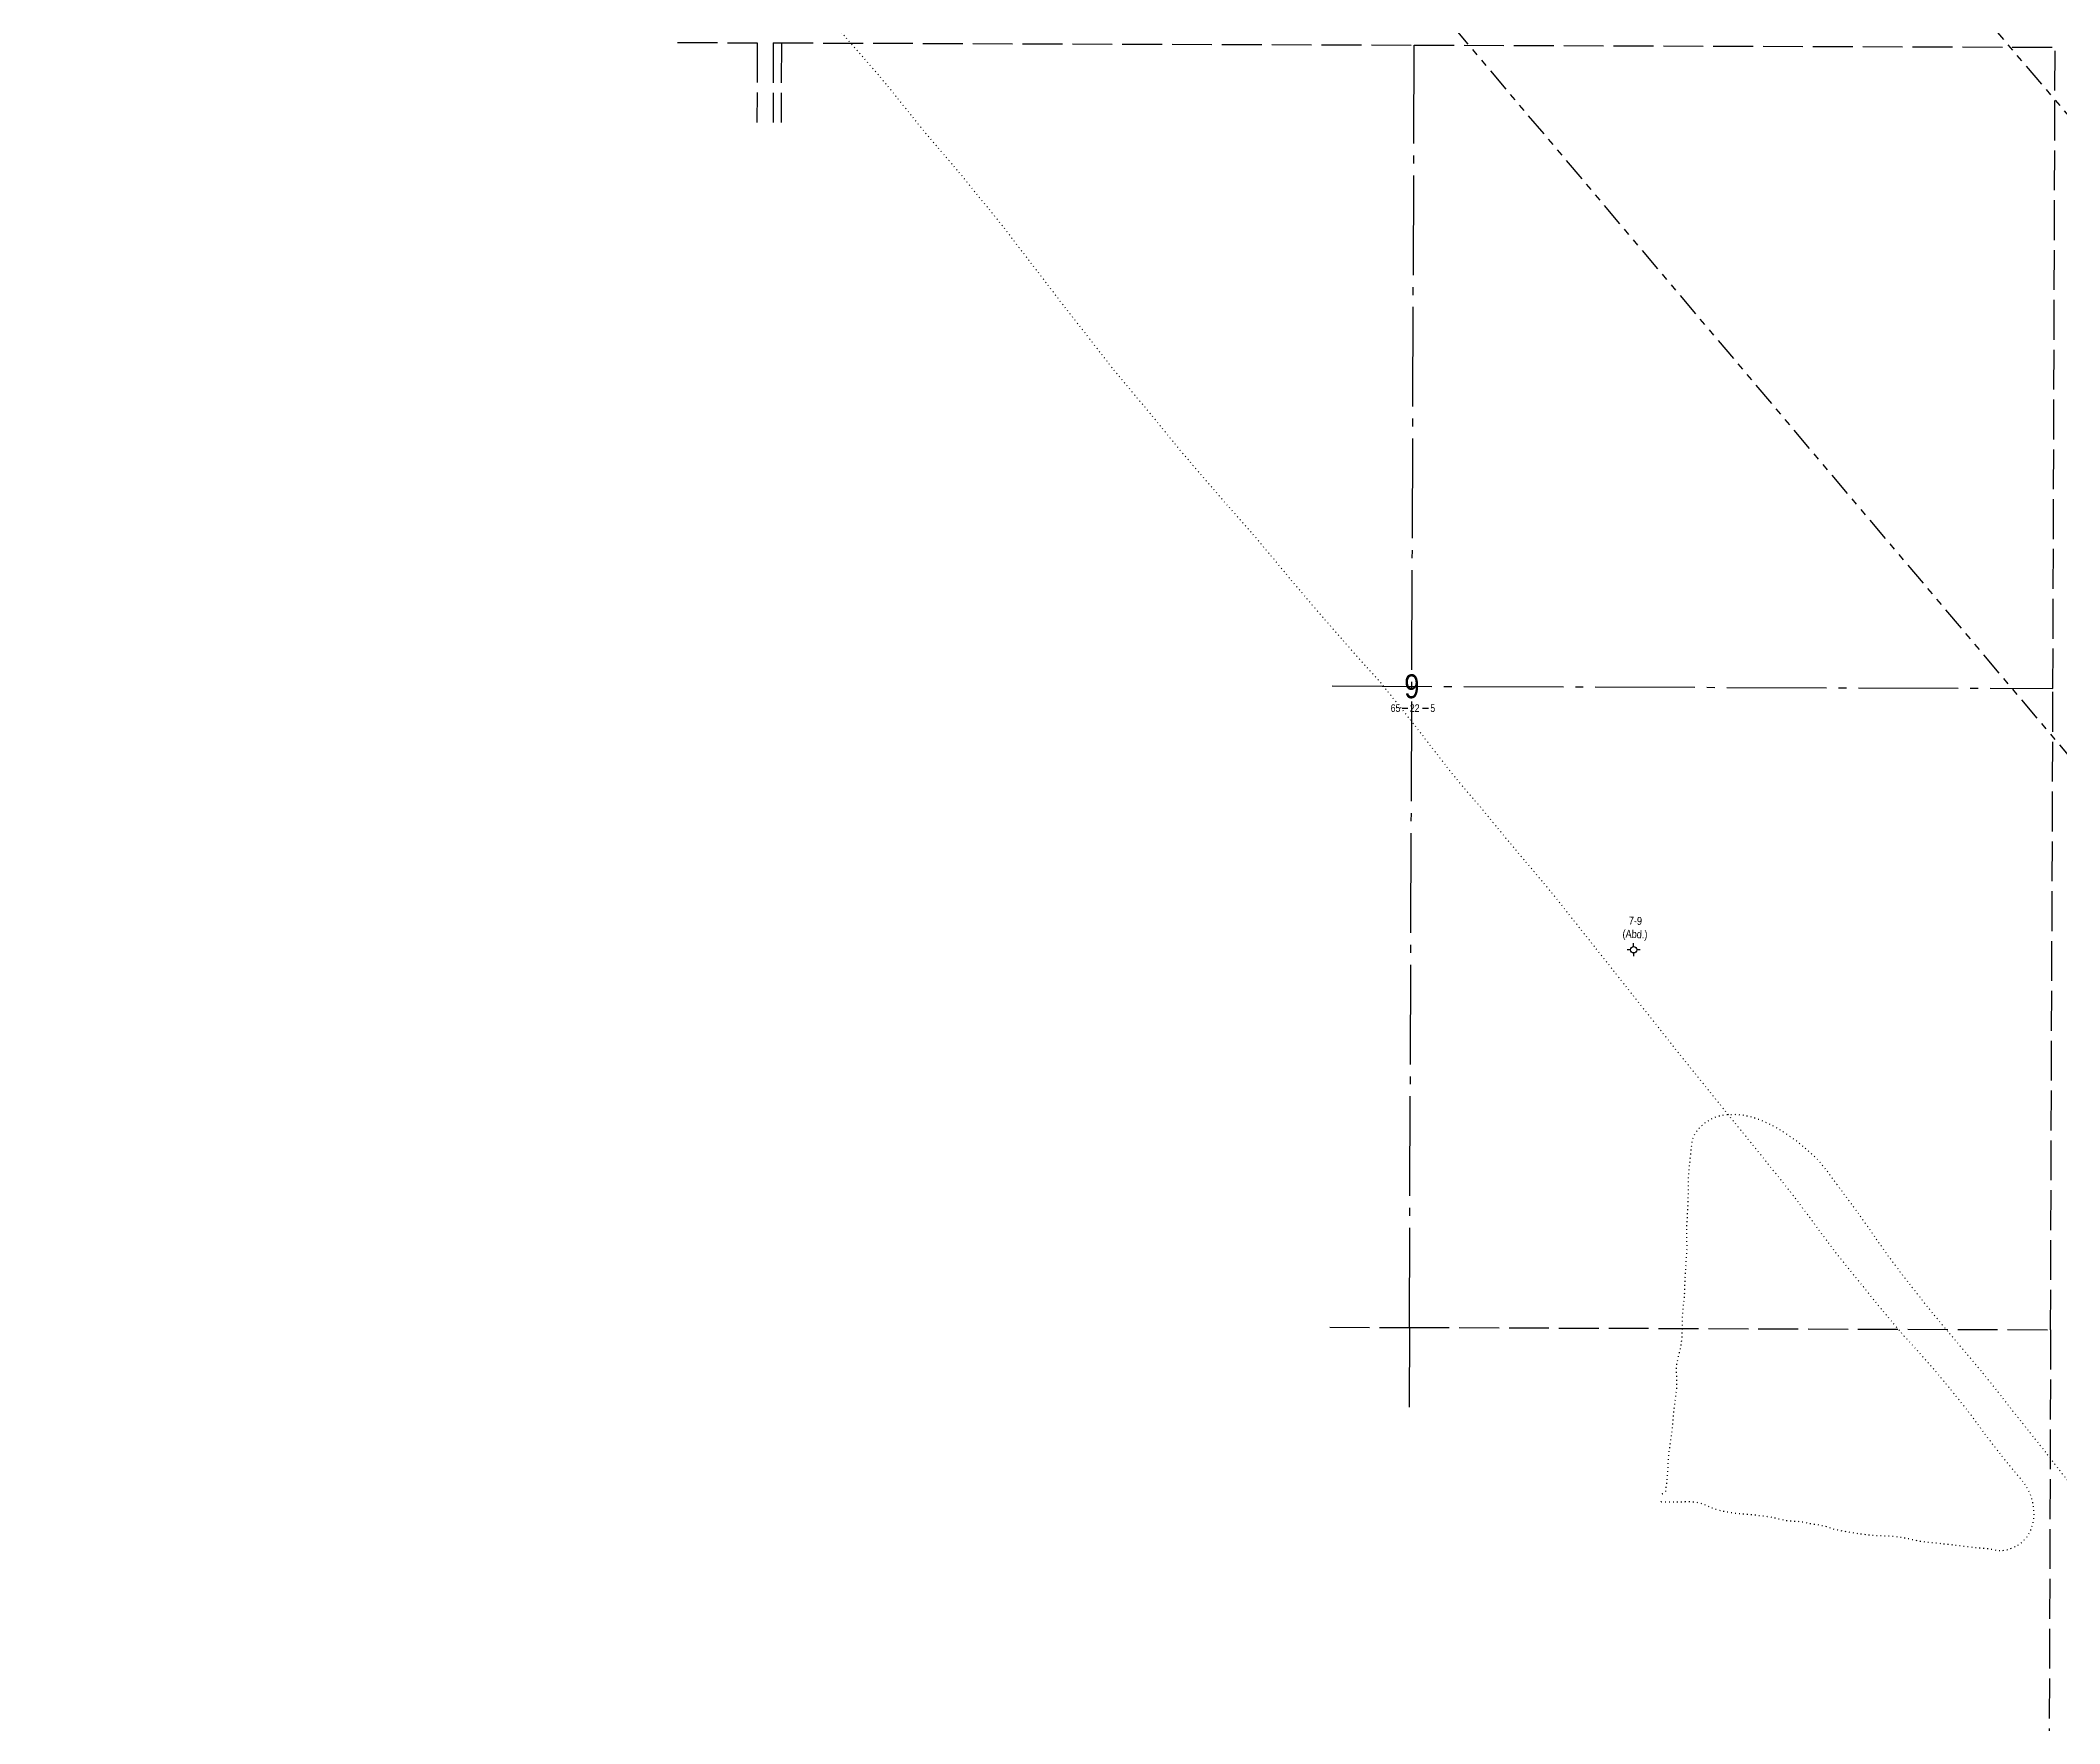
# Model space of a CAD drawing. Extents: x 481150 to 519818, y 6045091 to 6055068.
# Drawn here: x 481151 to 483683, y 6050200 to 6052311 of the extents above; entities that cross this region are included whole.
import ezdxf
from ezdxf.enums import TextEntityAlignment as Align

# ---------------------------------------------------------------- set-up
doc = ezdxf.new("R2010")
doc.units = 0
doc.header["$LTSCALE"] = 5
for name, pattern in [('foc-DOT', [1, 0.2, -0.8]), ('foc-DRILLPATH', [14.75, 6, -1.75, 1.75, -1.75, 1.75, -1.75]), ('foc-QUARTERLINE', [33, 25, -3, 2, -3]), ('foc-UNSURVEYED', [12.5, 10, -2.5])]:
    doc.linetypes.add(name, pattern=pattern)
for name, color, linetype in [('10', 1, 'Continuous'), ('9', 3, 'Continuous'), ('ABADATA-DRILL', 8, 'foc-DOT'), ('DRILL-T', 8, 'Continuous'), ('L-QSEC', 8, 'foc-QUARTERLINE'), ('L-SECLBL', 7, 'Continuous'), ('L-USEC', 7, 'foc-UNSURVEYED'), ('P-PDRILLPATH', 12, 'foc-DRILLPATH')]:
    doc.layers.add(name, color=color, linetype=linetype)
doc.styles.add('80L', font='ARIALN.TTF', dxfattribs={"height": 10})
doc.styles.add('SIMPLEX', font='ARIALN.TTF')

# ---------------------------------------------------------------- blocks, each defined once
blk = doc.blocks.new('L-SECLBL')
at = {"layer": '9', "color": 7}
for p, q in [((-5.1, -27.8), (-12.3, -27.8)), ((20.7, -27.8), (13.5, -27.8))]:
    blk.add_line(p, q, dxfattribs=at)
at = {"layer": '10', "color": 2, "style": 'SIMPLEX'}
blk.add_attdef('SEC', text='', height=30, dxfattribs=at).set_placement((0, 0), align=Align.MIDDLE)
at = {"layer": '10', "color": 5, "style": '80L'}
blk.add_attdef('TWP', text='', height=9.5, dxfattribs=at).set_placement((-14.4, -27.4), align=Align.MIDDLE_RIGHT)
blk.add_attdef('RGE', text='', height=9.5, dxfattribs=at).set_placement((3.6, -27.4), align=Align.MIDDLE_CENTER)
blk.add_attdef('MER', text='', height=9.5, dxfattribs=at).set_placement((23.2, -27.4), align=Align.MIDDLE_LEFT)
blk = doc.blocks.new('GABD')
for p, q in [((-0.81, 0), (-1.62, 0)), ((0, 0.81), (0, 1.62)), ((1.62, 0), (0.81, 0)), ((0, -0.81), (0, -1.62))]:
    blk.add_line(p, q)
blk.add_circle((0, 0), 0.8)

msp = doc.modelspace()

# ---------------------------------------------------------------- linework, layer by layer
at = {"layer": 'ABADATA-DRILL', "flags": 128}
for points in [[(483183.79, 6050478.027), (483183.79, 6050478.027), (483183.65, 6050478.068), (483183.7, 6050478.068), (483184.13, 6050478.046), (483185, 6050477.963), (483186.299, 6050477.828), (483188.009, 6050477.812), (483190.01, 6050477.874), (483192.37, 6050477.986), (483195.12, 6050478.015), (483197.98, 6050477.895), (483200.789, 6050477.804), (483203.649, 6050477.774), (483206.439, 6050477.784), (483209.11, 6050477.844), (483211.72, 6050477.944), (483214.291, 6050478.064), (483216.821, 6050478.215), (483219.262, 6050478.346), (483221.711, 6050478.247), (483224.17, 6050477.928), (483226.599, 6050477.629), (483231.495, 6050476.681), (483235.181, 6050475.507), (483239.375, 6050473.762), (483244.167, 6050471.644), (483249.649, 6050469.513), (483255.762, 6050467.581), (483262.316, 6050466.036), (483268.962, 6050464.862), (483275.168, 6050463.859), (483281.226, 6050463.196), (483287.284, 6050462.744), (483293.192, 6050462.212), (483299.13, 6050461.68), (483305.358, 6050460.997), (483311.395, 6050460.205), (483316.753, 6050459.605), (483321.99, 6050458.805), (483327.365, 6050457.545), (483332.86, 6050456.185), (483338.496, 6050454.974), (483344.042, 6050454.064), (483349.291, 6050453.734), (483354.301, 6050453.616), (483359.329, 6050453.057), (483364.585, 6050451.948), (483370.09, 6050450.737), (483375.717, 6050449.876), (483381.384, 6050449.115), (483387.32, 6050447.903), (483393.513, 6050446.01), (483399.345, 6050444.009), (483404.7, 6050442.589), (483410.286, 6050441.568), (483416.292, 6050440.496), (483422.239, 6050439.484), (483427.876, 6050438.603), (483433.223, 6050437.803), (483438.29, 6050437.145), (483443.518, 6050436.655), (483449.427, 6050436.173), (483455.555, 6050435.651), (483461.094, 6050435.37), (483466.353, 6050435.231), (483471.842, 6050434.87), (483477.36, 6050434.38), (483483.048, 6050433.709), (483489.014, 6050432.777), (483494.87, 6050431.595), (483500.685, 6050430.223), (483506.46, 6050428.992), (483511.767, 6050428.052), (483516.365, 6050427.485), (483520.743, 6050427.079), (483525.292, 6050426.652), (483530.05, 6050426.155), (483540.076, 6050425.027), (483545.254, 6050424.458), (483550.522, 6050423.849), (483555.939, 6050423.219), (483561.607, 6050422.548), (483567.354, 6050421.836), (483569.713, 6050421.548), (483575.331, 6050420.947), (483580.469, 6050420.398), (483585.517, 6050419.879), (483590.235, 6050419.432), (483594.524, 6050419.056), (483599.041, 6050418.289), (483604.096, 6050417.01), (483609.985, 6050416.488), (483617.399, 6050417.741), (483625.86, 6050420.75), (483634.238, 6050425.459), (483641.363, 6050432.212), (483646.736, 6050441.132), (483650.184, 6050451.48), (483651.475, 6050462.465), (483650.527, 6050473.779), (483647.39, 6050485.42), (483641.852, 6050496.761), (483634.27, 6050507.079), (483625.896, 6050516.84), (483617.872, 6050526.59), (483606.495, 6050540.942), (483599.767, 6050549.487), (483592.362, 6050559.155), (483583.587, 6050571.157), (483573.438, 6050584.965), (483562.112, 6050599.647), (483549.779, 6050615.063), (483536.29, 6050631.403), (483521.513, 6050648.668), (483505.451, 6050666.867), (483488.511, 6050685.83), (483471.334, 6050705.684), (483454.21, 6050726.318), (483437.159, 6050747.461), (483419.957, 6050768.715), (483402.867, 6050790.258), (483386.278, 6050812.23), (483369.9, 6050834.411), (483353.482, 6050856.562), (483336.552, 6050878.214), (483319.241, 6050899.599), (483302.081, 6050921.133), (483284.73, 6050942.567), (483267.309, 6050963.922), (483250.068, 6050985.396), (483232.778, 6051006.87), (483215.397, 6051028.294), (483198.307, 6051049.878), (483181.217, 6051071.541), (483164.097, 6051093.135), (483147.016, 6051114.688), (483129.976, 6051136.381), (483112.836, 6051157.945), (483078.646, 6051201.142), (483061.576, 6051222.765), (483044.305, 6051244.249), (483026.654, 6051265.435), (482991.199, 6051307.557), (482956.207, 6051350.217), (482938.194, 6051371.093), (482920.633, 6051392.299), (482903.803, 6051414.121), (482870.024, 6051457.627), (482852.834, 6051479.17), (482835.694, 6051500.764), (482817.53, 6051521.431), (482799.025, 6051541.76), (482780.992, 6051562.587), (482762.879, 6051583.294), (482744.906, 6051604.241), (482726.963, 6051625.148), (482709.382, 6051646.343), (482691.82, 6051667.568), (482674.028, 6051688.684), (482655.875, 6051709.382), (482637.591, 6051729.989), (482619.638, 6051750.916), (482601.676, 6051771.853), (482583.793, 6051792.869), (482566.302, 6051814.154), (482548.931, 6051835.509), (482531.36, 6051856.774), (482513.578, 6051877.89), (482496.017, 6051899.175), (482478.977, 6051920.878), (482462.177, 6051942.661), (482445.127, 6051964.314), (482428.248, 6051986.077), (482411.629, 6052007.998), (482394.83, 6052029.831), (482377.94, 6052051.593), (482361.281, 6052073.545), (482344.171, 6052095.139), (482326.569, 6052116.334), (482309.339, 6052137.838), (482291.717, 6052158.984), (482273.664, 6052179.74), (482256.022, 6052200.886), (482238.792, 6052222.43), (482221.571, 6052243.934), (482204.11, 6052265.199), (482186.017, 6052285.996), (482167.903, 6052306.753), (482149.961, 6052327.65), (482132.078, 6052348.626), (482114.607, 6052369.931), (482096.966, 6052391.156), (482079.284, 6052412.282), (482062.003, 6052433.766), (482044.722, 6052455.211), (482026.95, 6052476.276), (482008.596, 6052496.795), (481990.021, 6052517.094), (481971.667, 6052537.672), (481953.584, 6052558.429), (481935.471, 6052579.186), (481917.056, 6052599.654), (481898.662, 6052620.223), (481880.278, 6052640.801), (481861.875, 6052661.409), (481843.42, 6052681.898), (481824.735, 6052702.137), (481806.281, 6052722.586), (481788.077, 6052743.283), (481769.643, 6052763.702), (481751.239, 6052784.21), (481733.276, 6052805.127), (481715.293, 6052825.993), (481697.27, 6052846.85), (481679.067, 6052867.538), (481660.532, 6052887.877), (481642.027, 6052908.315), (481623.583, 6052928.824), (481604.948, 6052949.153), (481586.554, 6052969.701), (481568.201, 6052990.329), (481549.666, 6053010.618), (481531.171, 6053031.057), (481494.804, 6053072.452), (481476.661, 6053093.129), (481458.136, 6053113.558), (481439.461, 6053133.807), (481421.167, 6053154.425), (481403.225, 6053175.332), (481384.77, 6053195.75), (481365.432, 6053215.302), (481346.236, 6053235.123), (481328.082, 6053255.831), (481310.29, 6053276.817), (481291.213, 6053296.697), (481271.705, 6053316.14), (481253.512, 6053336.807), (481235.889, 6053357.873), (481218.047, 6053378.859), (481200.406, 6053400.165), (481182.945, 6053421.469), (481164.972, 6053442.406), (481151.137, 6053458.383)], [(483184.925, 6050487.927), (483184.925, 6050487.927), (483184.925, 6050487.927), (483184.955, 6050487.936), (483185.055, 6050487.986), (483185.205, 6050488.025), (483185.336, 6050488.055), (483185.446, 6050488.095), (483185.506, 6050488.184), (483185.596, 6050488.304), (483185.747, 6050488.464), (483185.948, 6050488.653), (483186.198, 6050488.842), (483186.489, 6050489.001), (483186.78, 6050489.15), (483187.07, 6050489.349), (483187.391, 6050489.577), (483187.712, 6050489.836), (483188.033, 6050490.145), (483188.384, 6050490.464), (483188.736, 6050490.762), (483189.067, 6050491.001), (483189.287, 6050491.16), (483189.427, 6050491.26), (483189.529, 6050491.74), (483189.655, 6050493.189), (483189.944, 6050495.678), (483190.426, 6050499.106), (483191.032, 6050503.424), (483191.531, 6050508.362), (483191.922, 6050514.001), (483192.273, 6050519.77), (483192.454, 6050525.469), (483192.716, 6050531.488), (483193.259, 6050537.526), (483194.051, 6050543.653), (483194.996, 6050550.25), (483195.89, 6050556.826), (483196.853, 6050562.933), (483197.736, 6050569.12), (483198.399, 6050575.557), (483198.994, 6050582.225), (483199.498, 6050588.673), (483200.041, 6050594.841), (483200.824, 6050601.049), (483201.617, 6050607.216), (483202.38, 6050613.443), (483203.153, 6050619.86), (483203.449, 6050626.659), (483203.293, 6050633.229), (483203.045, 6050639.29), (483202.939, 6050645.601), (483203.603, 6050652.299), (483205.109, 6050659.293), (483206.894, 6050665.986), (483208.538, 6050672.36), (483210.107, 6050685.725), (483210.202, 6050692.444), (483210.269, 6050699.594), (483210.297, 6050707.224), (483210.624, 6050714.603), (483211.38, 6050721.61), (483212.184, 6050728.187), (483212.797, 6050734.265), (483213.118, 6050740.064), (483213.555, 6050752.652), (483213.92, 6050759.431), (483214.355, 6050766.269), (483214.742, 6050773.448), (483215.25, 6050781.026), (483215.798, 6050788.634), (483216.096, 6050796.113), (483216.062, 6050803.133), (483215.706, 6050809.565), (483215.784, 6050822.745), (483216.29, 6050829.783), (483216.707, 6050837.021), (483217.064, 6050844.29), (483217.482, 6050854.659), (483217.786, 6050866.418), (483217.884, 6050873.937), (483217.862, 6050881.477), (483218.119, 6050888.746), (483218.42, 6050891.705), (483219.206, 6050898.842), (483219.912, 6050905.81), (483220.586, 6050912.427), (483221.279, 6050918.615), (483221.92, 6050924.283), (483222.56, 6050929.63), (483223.98, 6050935.155), (483226.992, 6050940.974), (483231.755, 6050947.106), (483238.317, 6050953.152), (483246.536, 6050958.282), (483255.569, 6050961.848), (483265.066, 6050963.653), (483275.297, 6050963.985), (483286.004, 6050963.106), (483296.706, 6050960.886), (483307.353, 6050957.286), (483321.259, 6050950.965), (483331.867, 6050945.015), (483342.931, 6050937.935), (483353.254, 6050930.506), (483362.625, 6050922.801), (483368.556, 6050917.629), (483377.416, 6050909.597), (483382.268, 6050904.559), (483392.858, 6050891.159), (483403.733, 6050876.159), (483414.798, 6050861.348), (483426.56, 6050845.594), (483439.175, 6050827.977), (483452.563, 6050808.588), (483467.097, 6050787.944), (483482.968, 6050766.665), (483499.549, 6050745.233), (483516.55, 6050723.86), (483533.771, 6050702.626), (483551.394, 6050681.731), (483569.067, 6050660.915), (483586.599, 6050639.79), (483603.86, 6050618.296), (483620.789, 6050596.623), (483637.85, 6050575.03), (483655.05, 6050553.536), (483672.08, 6050531.843), (483688.98, 6050510.07), (483706.01, 6050488.427), (483723.11, 6050466.803), (483740.159, 6050445.13), (483756.999, 6050423.337), (483773.828, 6050401.465), (483790.677, 6050379.662), (483807.658, 6050358.039), (483825.299, 6050336.824), (483843.232, 6050315.917), (483860.854, 6050294.742), (483878.375, 6050273.487), (483896.057, 6050252.351), (483913.648, 6050231.126), (483931.33, 6050209.97), (483949.263, 6050189.093), (483967.226, 6050168.217), (483985.188, 6050147.29), (484003.12, 6050126.303), (484020.923, 6050105.247), (484038.675, 6050084.201), (484056.497, 6050063.175), (484074.209, 6050042.099), (484091.971, 6050021.033), (484109.703, 6049999.937), (484127.284, 6049978.692), (484144.816, 6049957.467), (484162.558, 6049936.451), (484180.561, 6049915.594), (484198.614, 6049894.837), (484216.627, 6049873.92), (484234.57, 6049853.024), (484252.412, 6049832.048), (484270.034, 6049810.862), (484287.826, 6049789.756), (484305.658, 6049768.78), (484341.343, 6049726.757), (484359.205, 6049705.731), (484376.756, 6049684.436), (484394.177, 6049663.101), (484411.899, 6049642.035), (484438.407, 6049611.827), (484466.489, 6049579.792), (484484.241, 6049558.676), (484501.822, 6049537.521), (484519.514, 6049516.385), (484537.256, 6049495.32), (484555.109, 6049474.383), (484573.032, 6049453.467), (484590.814, 6049432.431), (484608.576, 6049411.355), (484626.679, 6049390.577), (484644.923, 6049369.93), (484662.915, 6049349.063), (484680.968, 6049328.286), (484698.911, 6049307.439), (484716.924, 6049286.602), (484734.967, 6049265.745), (484752.91, 6049244.838), (484770.933, 6049224.052), (484788.805, 6049203.065), (484806.557, 6049181.999), (484824.229, 6049160.864), (484842.001, 6049139.798), (484859.974, 6049118.911), (484877.866, 6049097.884), (484895.688, 6049076.888), (484913.711, 6049056.021), (484931.734, 6049035.194), (484949.637, 6049014.248), (484967.439, 6048993.242), (484985.171, 6048972.206), (484995.246, 6048960.296)]]:
    msp.add_lwpolyline(points, dxfattribs=at)
at = {"layer": 'L-QSEC'}
for p, q in [((482867.959, 6050696.534), (482873.979, 6052305.026)), ((482771.014, 6051501.13), (483674.846, 6051497.967)), ((482867.959, 6050696.534), (482867.584, 6050596.58))]:
    msp.add_line(p, q, dxfattribs=at)
at = {"layer": 'L-USEC'}
for p, q in [((481950.197, 6052308.256), (482050.152, 6052307.906)), ((482050.152, 6052307.906), (482049.759, 6052207.952)), ((482050.152, 6052307.906), (482050.154, 6052307.906)), ((482070.26, 6052307.827), (482069.866, 6052207.882)), ((482070.26, 6052307.836), (482070.26, 6052307.827)), ((482070.26, 6052307.836), (482873.979, 6052305.026)), ((482080.319, 6052307.788), (482079.925, 6052207.847)), ((482080.319, 6052307.801), (482080.319, 6052307.788)), ((482873.979, 6052305.026), (483677.7, 6052302.217)), ((483674.846, 6051497.967), (483677.7, 6052302.217)), ((483671.993, 6050693.716), (483674.846, 6051497.967)), ((482768.003, 6050696.885), (482867.959, 6050696.534)), ((482867.959, 6050696.534), (483671.993, 6050693.716)), ((483671.993, 6050693.716), (483669.139, 6049889.466))]:
    msp.add_line(p, q, dxfattribs=at)
at = {"layer": 'P-PDRILLPATH', "flags": 128}
for points in [[(486219.271, 6050522.654), (485387.668, 6050233.172), (482304.586, 6053845.146)], [(486223.066, 6050519.445), (485054.651, 6049803.101), (481870.575, 6053575.106)]]:
    msp.add_lwpolyline(points, dxfattribs=at)

# ---------------------------------------------------------------- block references
at = {"layer": 'DRILL-T', "xscale": 4.997778999999992, "yscale": 4.997778999999992, "zscale": 4.997778999999992}
msp.add_blockref('GABD', (483149.147, 6051170.273), dxfattribs=at)
at = {"layer": 'L-SECLBL', "xscale": 0.9995557999999983, "yscale": 0.9995557999999983, "zscale": 0.9995557999999983}
msp.add_blockref('L-SECLBL', (482870.969, 6051500.781), dxfattribs=at).add_auto_attribs({'SEC': '9', 'TWP': '65', 'RGE': '22', 'MER': '5'})

# ---------------------------------------------------------------- texts
at = {"layer": 'DRILL-T', "insert": (483135.722, 6051212.247), "char_height": 9.99556, "attachment_point": 1, "rotation": 357.723606, "style": '80L'}
msp.add_mtext_dynamic_manual_height_columns('\\pi7.5398;7-9\\P\\pi0.3943;(Abd.)', width=30.58436, gutter_width=49.978, heights=[0], dxfattribs=at)

doc.saveas('drawing.dxf')
